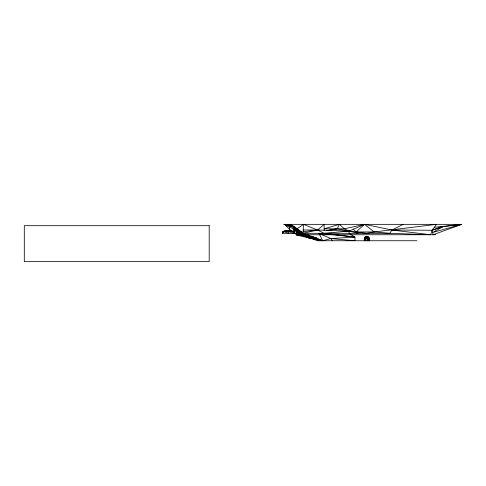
<?xml version="1.0" encoding="UTF-8"?>
<svg xmlns="http://www.w3.org/2000/svg" width="486" height="486" viewBox="0 0 486 486"><rect width="100%" height="100%" fill="white"/><g stroke="black" fill="none" stroke-linecap="round" stroke-linejoin="round"><path stroke-width="0.73" d="M367.635 238.772L367.635 240.746L367.635 238.936M293.362 231.913L293.313 226.64L284.693 224.35L291.369 231.257M307.565 237.077L309.023 237.927L305.008 235.57L310.366 238.255L321.44 240.746L294.449 233.316L294.704 228.335L293.313 226.64L284.693 224.35L287.098 226.142M307.243 234.908L303.009 233.316L303.513 224.35L317.54 230.006L324.126 233.316L354.944 237.065L354.944 240.746L330.693 238.553L318.931 233.316L322.765 240.746L330.693 238.553L354.944 237.065L349.082 233.316L349.082 231.075L344.343 228.833L339.428 224.35L324.126 228.833L344.343 228.833L364.567 224.35L391.916 230.006L430.62 234.744L432.078 230.249L436.562 224.35L374.153 231.95L366.906 233.316L349.082 231.075L337.175 228.833L326.282 230.643M430.62 234.744L389.784 233.316L282.548 233.316L282.548 231.852L283.15 232.205L283.277 231.524L284.225 230.911L288.034 230.492L294.631 231.458M369.129 238.043C367.331 233.195 359.288 240.339 369.129 238.043L369.129 240.746M282.548 233.316L283.277 231.524L288.034 230.492L289.747 231.166M339.428 224.35L337.175 228.833L327.023 230.577M403.246 224.35L391.916 230.006L389.784 233.316L374.153 231.95L356.038 231.95L353.328 229.234M364.445 238.043L366.219 236.403L368.084 236.846L368.995 238.043M364.95 240.637L365.709 239.72L364.986 239.72L365.709 240.685L364.95 240.685L365.745 239.762M367.695 240.637L368.455 239.72L367.732 239.72L368.497 240.637M283.15 232.205L284.225 230.911M290.227 225.741L296.551 229.665L296.096 230.103L296.806 231.354L296.551 229.665L293.313 226.64L295.166 228.949M294.291 233.049L293.009 233.316C294.826 229.058 284.468 231.816 282.548 231.852M356.038 231.95L364.567 224.35L374.153 231.95M299.996 231.688L300.342 231.512L299.996 231.786M297.73 231.494C296.873 231.713 298.726 231.725 297.888 231.494M298.908 231.494C297.924 231.664 299.965 231.773 299.066 231.494M294.704 228.335L296.551 231.136L298.27 229.714L299.99 231.136L301.344 231.543L296.551 231.494L294.704 228.335L296.551 233.316L309.916 237.32L311.502 238.456L317.419 240.746L416.873 240.746M298.27 229.817L296.776 231.057L299.771 231.057M299.99 231.688C299.109 231.494 301.113 231.816 300.148 231.494M369.123 238.019L369.093 240.746M303.513 224.35L296.897 228.882L303.009 233.316L317.54 230.006L349.082 231.075L357.969 233.316M364.567 224.35L349.082 231.075L324.126 233.316M294.783 232.618L293.009 233.316L288.034 231.148L288.034 230.492L285.215 231.16M283.569 224.35L461.7 224.35L433.172 234.744L432.078 230.249L391.916 230.006M320.632 240.315L322.765 240.746L311.502 236.263L309.916 236.263L308.3 234.896L304.783 235.437L305.761 234.604L302.978 234.38L303.228 233.827L301.174 233.219M461.7 224.35L432.625 232.496L443.098 226.701L461.7 224.35L434.32 227.296M303.1 231.664L317.54 230.006L319.004 230.243M283.277 231.524L289.024 233.316L288.034 231.148L294.911 231.524M309.625 236.33L311.502 236.263L317.419 238.456L317.419 240.746M288.034 231.148L292.195 231.032M303.191 230.006L317.54 230.006L324.126 224.35L324.126 230.328M296.551 231.136L299.99 231.136L299.99 232.855L299.947 231.136M301.174 231.786L300.7 231.512L301.174 231.688M296.551 232.855L301.174 232.855M435.723 234.744L303.629 234.744L294.449 233.316M295.002 233.316L296.606 235.096L300.67 235.096M367.313 236.998L366.128 236.998L366.128 237.593L367.313 237.593L367.313 236.998L367.052 237.563M311.502 236.263L311.502 237.362L314.46 237.362M369.014 238.122L364.427 238.122L364.427 240.746M317.644 240.746L317.644 238.456L309.916 238.456L301.174 233.316L301.174 231.494M364.95 239.659L365.745 239.659M367.695 239.659L368.497 239.659L368.497 238.748M368.497 240.685L367.732 240.685L368.497 239.762L368.497 240.685L368.552 238.693L364.889 238.693L364.889 240.746M291.752 231.458L293.186 231.524M293.009 231.688L294.431 231.779M318.931 233.316L354.944 237.065M311.502 237.362L317.419 238.456M311.392 238.456L314.235 239.033M309.959 238.012L295.707 233.541L300.895 234.598M296.606 235.096L309.91 238.122M314.047 237.581L317.644 238.456M295.731 233.505L306.721 236.263L302.365 234.999M308.3 234.896L309.916 238.456L301.174 233.316L306.721 234.896L309.916 238.456L310.366 238.255L309.916 237.32M306.721 234.896L301.569 233.316L303.349 233.936M320.614 240.072L322.765 240.746L315.706 238.091M286.71 225.249L284.693 224.35L294.729 229.599M308.653 235.443L313.592 237.296M301.174 233.316L302.407 233.973M305.008 235.57L309.023 237.927M295.105 227.648L290.312 224.35L295.397 227.412L303.009 233.316M292.311 225.553L295.178 227.636M364.318 238.019L364.312 240.746M301.016 231.688L300.7 231.512L301.016 231.786M290.507 226.233L288.21 224.35L288.927 225.632M290.172 226.409L288.21 224.35L295.397 227.412L297.62 230.959M367.695 239.762L368.455 240.685M364.986 239.72L365.745 240.637M330.693 238.553L332.467 240.746M293.368 229.1L294.735 230.905M289.267 226.853L289.875 229.714M368.941 238.043L369.014 240.746M367.714 238.693L367.714 240.746M367.015 236.998L367.015 237.593M366.426 236.998L366.426 237.593M365.806 238.693L365.806 240.746M365.727 238.693L365.727 240.746M364.5 238.043L364.5 240.746M309.916 236.263L309.916 237.727M301.016 231.494L301.016 232.855M300.148 231.786L300.148 232.855M299.066 231.786L299.066 232.855M298.908 231.786L298.908 232.855M297.888 231.786L297.888 232.855M297.73 231.786L297.73 232.855M296.709 231.494L297.031 231.506L296.709 232.855M296.551 229.665L296.551 233.316M442.193 226.446L432.078 230.249L443.098 226.701L442.193 226.446M209.193 225.692L24.3 225.692L24.3 261.65L209.193 261.65L209.193 225.692"/></g></svg>
